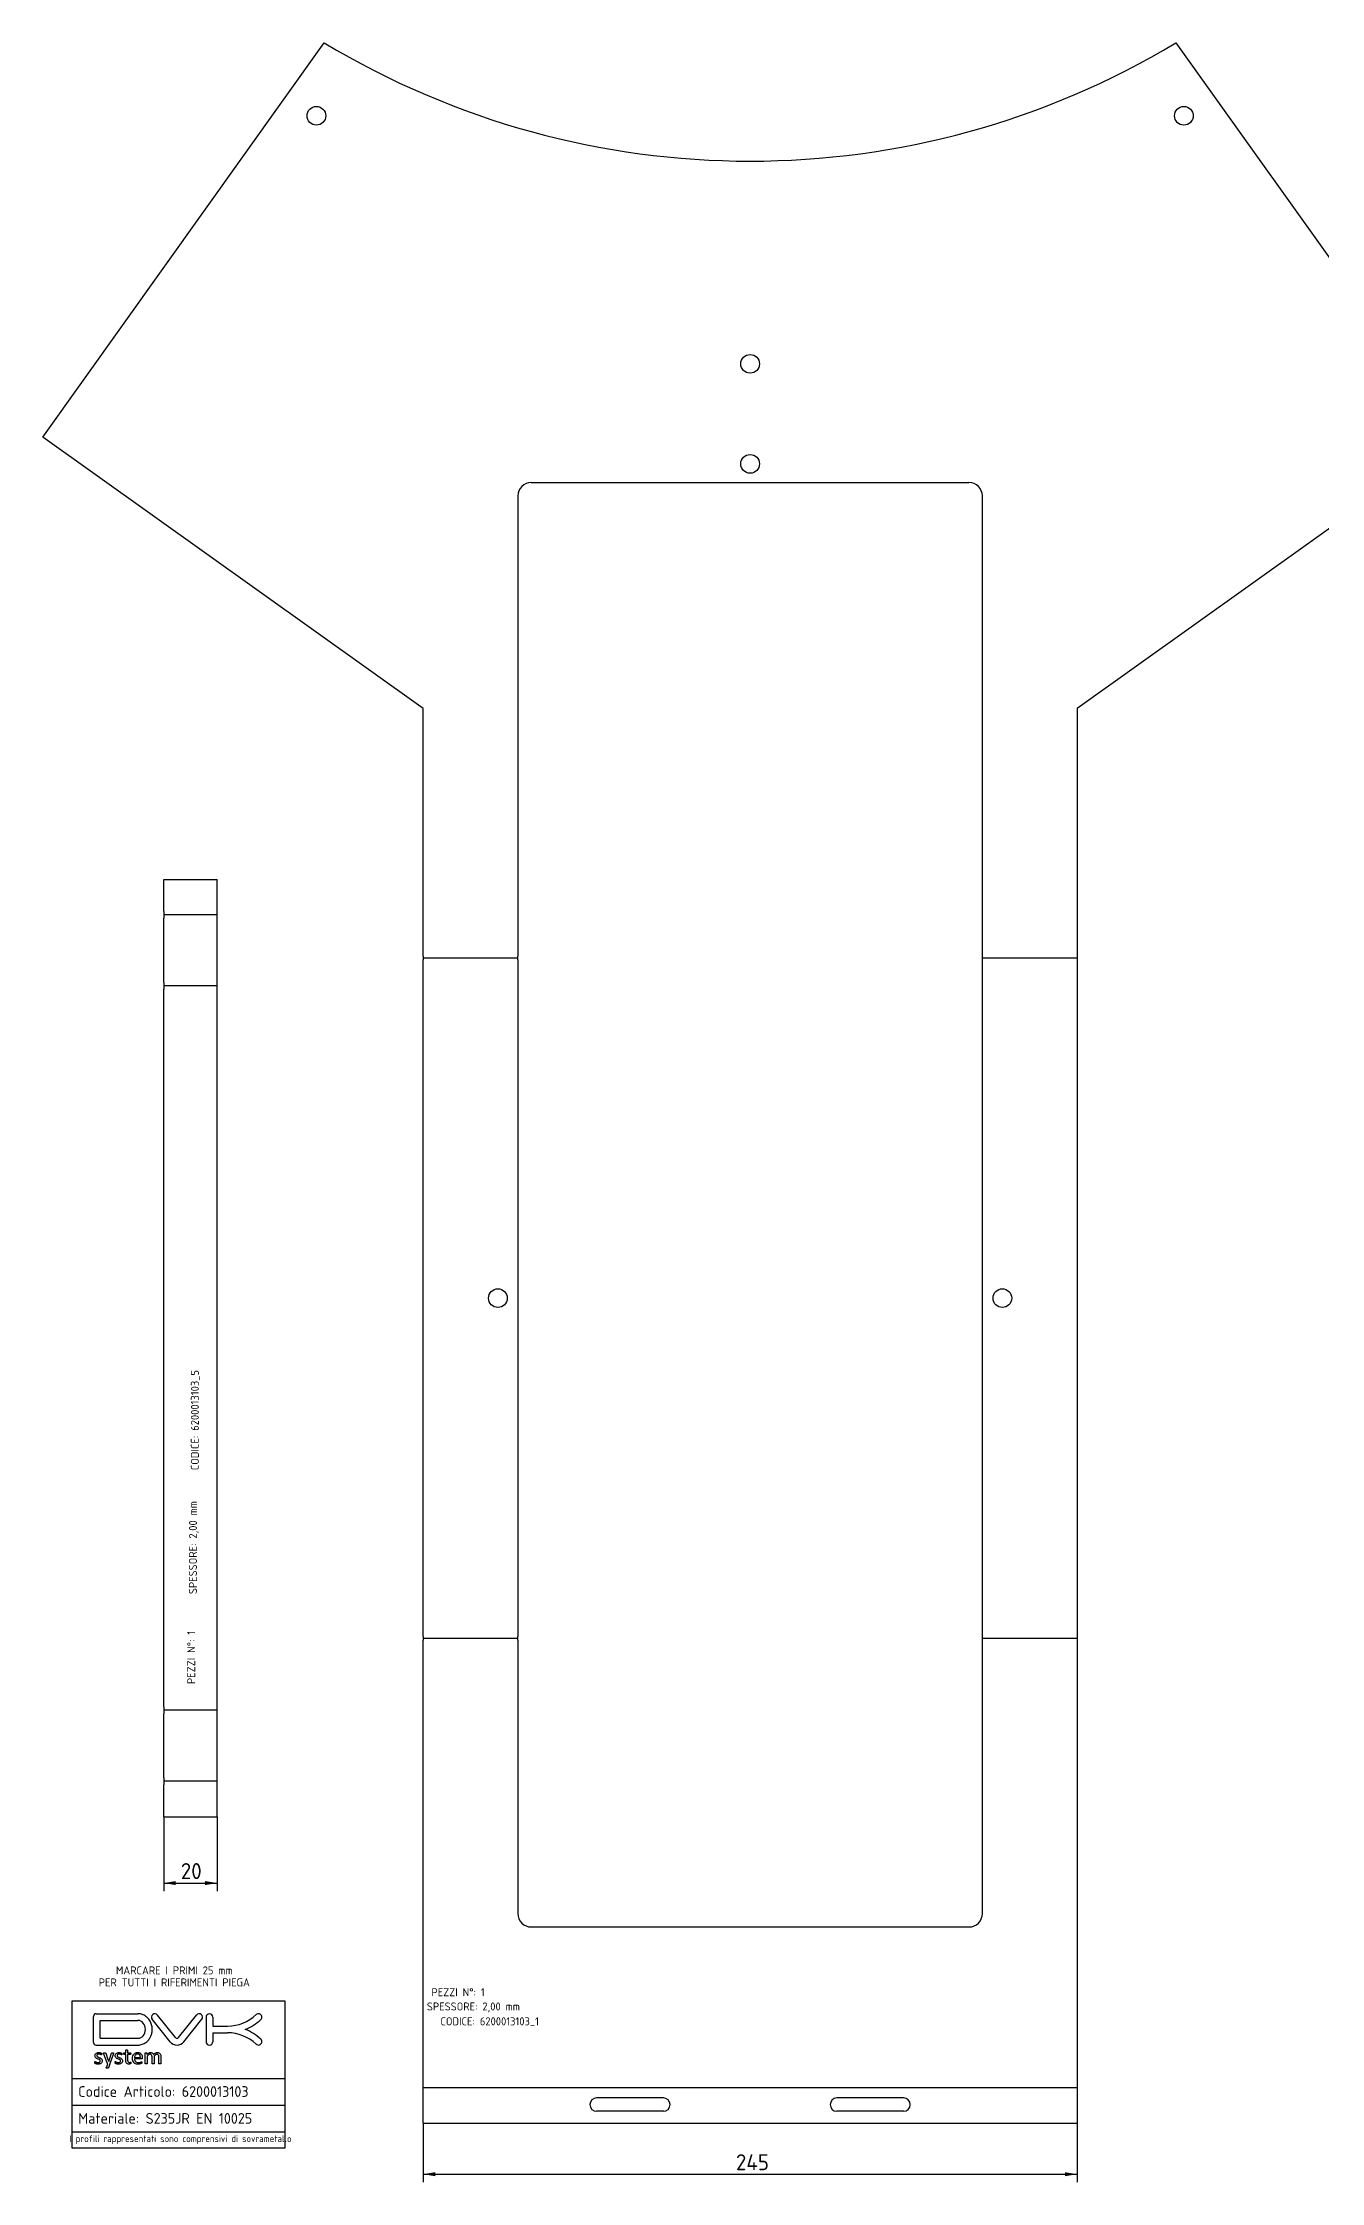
# Model space of a CAD drawing. Header units: millimetres. Extents: x 30 to 1009, y 23 to 825.
# Drawn here: x 30 to 509, y 23 to 825 of the extents above; entities that cross this region are included whole.
import ezdxf
from ezdxf.entities.mleader import LeaderData, LeaderLine
from ezdxf.enums import TextEntityAlignment as Align
from ezdxf.lldxf.tags import DXFTag
from ezdxf.math import Vec2, Vec3

# ---------------------------------------------------------------- set-up
doc = ezdxf.new("R2010")
doc.units = ezdxf.units.MM
for name, color, linetype in [('6200013103_1', 7, 'Continuous'), ('6200013103_5', 7, 'Continuous'), ('Default', 7, 'Continuous')]:
    doc.layers.add(name, color=color, linetype=linetype)
doc.styles.add('SEACAD_Solid_Edge_ISO', font='seiso.ttf')
tags = doc.linetypes.add('CENTER2', pattern=[28.575, 19.05, -3.175, 3.175, -3.175]).pattern_tags.tags
tags[10:11] = [DXFTag(74, 4), DXFTag(75, 0), DXFTag(340, '0'), DXFTag(46, 0.0), DXFTag(50, 0.0), DXFTag(44, 0.0), DXFTag(45, 0.0)]
tags[8:9] = [DXFTag(74, 4), DXFTag(75, 0), DXFTag(340, '0'), DXFTag(46, 0.0), DXFTag(50, 0.0), DXFTag(44, 0.0), DXFTag(45, 0.0)]
tags[6:7] = [DXFTag(74, 4), DXFTag(75, 0), DXFTag(340, '0'), DXFTag(46, 0.0), DXFTag(50, 0.0), DXFTag(44, 0.0), DXFTag(45, 0.0)]
tags[4:5] = [DXFTag(74, 4), DXFTag(75, 0), DXFTag(340, '0'), DXFTag(46, 0.0), DXFTag(50, 0.0), DXFTag(44, 0.0), DXFTag(45, 0.0)]
doc.dimstyles.new('DVK_System', dxfattribs={"dimtxt": 6, "dimasz": 4.5, "dimexe": 3, "dimexo": 0, "dimgap": 1.5, "dimtad": 1, "dimtxsty": 'SEACAD_Solid_Edge_ISO', "dimblk1": '_SE_FILLED', "dimblk2": '_SE_FILLED', "dimsah": 1, "dimcen": 3, "dimazin": 0, "dimtfac": 0.5, "dimtdec": 3, "dimtmove": 0, "dimatfit": 3, "dimfxl": 1, "dimarcsym": 0})

# ---------------------------------------------------------------- blocks, each defined once
blk = doc.blocks.new('_DOT')
at = {"color": 0}
blk.add_line((0, 0), (-1, 0), dxfattribs=at)
at = {"color": 0, "const_width": 0.333}
blk.add_lwpolyline([(-0.1665, 0, 1), (0.1665, 0, 1)], format="xyb", close=True, dxfattribs=at)
blk = doc.blocks.new('_SE_FILLED')
at = {"color": 0}
blk.add_line((0, 0), (-1, 0), dxfattribs=at)
blk.add_solid([(0, 0), (-1, -0.1665), (-1, 0.1665), (0, 0)], dxfattribs=at)
blk = doc.blocks.new('DVK_logo_sviluppi')
at = {"layer": 'Default', "color": 7, "linetype": 'Continuous'}
for p, q in [((1.01, 0), (16.63, 0)), ((0, -10.74), (0, -1.01)), ((2.52, -2.52), (16.63, -2.52)), ((2.52, -9.22), (2.52, -2.52)), ((28.73, -10.51), (21.99, -2.04)), ((30.7, -8.94), (23.96, -0.48)), ((31.88, -8.94), (38.62, -0.48)), ((33.85, -10.51), (40.59, -2.04)), ((42.16, -1.26), (42.16, -10.48)), ((44.68, -1.26), (44.68, -4.61)), ((44.68, -4.61), (50.22, -4.61)), ((44.68, -7.13), (50.22, -7.13)), ((44.68, -7.13), (44.68, -10.48)), ((1.01, -11.74), (16.53, -11.74)), ((2.52, -9.22), (16.63, -9.22)), ((7.51, -14.88), (6.09, -18.81)), ((5.69, -17.96), (5.7, -17.96)), ((15.39, -16.35), (17.56, -16.35))]:
    blk.add_line(p, q, dxfattribs=at)
for centre, radius, start, end in [((1.01, -1.01), 1.01, 90, 180), ((22.97, -1.26), 1.26, 38.52956, 218.52956), ((39.61, -1.26), 1.26, 321.47044, 141.47044), ((43.42, -1.26), 1.26, 0, 180), ((61.82, -1.26), 1.26, 313.38791, 133.38791), ((50.22, 11), 15.61, 270, 313.38791), ((50.22, -22.75), 15.61, 46.61209, 90), ((50.22, 11), 18.13, 291.48382, 313.38791), ((50.22, -22.75), 18.13, 46.61209, 68.51618), ((1.01, -10.74), 1.01, 180, 270), ((31.29, -8.47), 3.28, 218.52956, 321.47044), ((31.29, -8.47), 0.756, 218.52956, 321.47044), ((43.42, -10.48), 1.26, 180, 0), ((61.82, -10.48), 1.26, 226.61209, 46.61209)]:
    blk.add_arc(centre, radius, start, end, dxfattribs=at)
blk.add_ellipse((16.63, -5.87), major_axis=(0, 3.35), ratio=0.845363, start_param=3.141593, end_param=6.283185, dxfattribs=at)
for points, knots in [([(16.53, -11.74), (16.56, -11.74), (16.6, -11.74), (17.19, -11.74), (17.75, -11.65), (18.78, -11.29), (19.24, -11.03), (20.05, -10.43), (20.39, -10.08), (20.95, -9.38), (21.18, -9.01), (21.53, -8.29), (21.68, -7.9), (21.9, -7.03), (21.97, -6.57), (22, -5.6), (21.96, -5.09), (21.75, -4.07), (21.58, -3.57), (21.12, -2.61), (20.82, -2.16), (20.12, -1.37), (19.72, -1.04), (18.86, -0.5), (18.4, -0.3), (17.95, -0.18), (17.5, -0.05), (17.05, 0), (16.63, 0)], [0, 0, 0, 0, 0.004017, 0.004017, 0.070416, 0.070416, 0.136815, 0.136815, 0.203214, 0.203214, 0.269614, 0.269614, 0.336013, 0.336013, 0.402412, 0.402412, 0.468812, 0.468812, 0.535211, 0.535211, 0.60161, 0.60161, 0.66801, 0.66801, 0.734409, 0.734409, 0.734409, 1, 1, 1, 1]), ([(0.46, -18.11), (0.47, -18.07), (0.48, -18.04), (0.49, -18), (0.51, -17.98), (0.52, -17.97), (0.53, -17.96), (0.55, -17.95), (0.61, -17.95), (0.66, -17.97), (0.72, -18.01), (0.79, -18.05), (0.86, -18.1), (0.95, -18.14), (1.05, -18.19), (1.15, -18.24), (1.28, -18.27), (1.41, -18.31), (1.55, -18.33), (1.72, -18.33), (1.84, -18.33), (1.95, -18.32), (2.05, -18.29), (2.15, -18.26), (2.24, -18.23), (2.38, -18.12), (2.44, -18.06), (2.48, -17.98), (2.53, -17.9), (2.54, -17.8), (2.54, -17.58), (2.51, -17.48), (2.45, -17.41), (2.4, -17.33), (2.32, -17.27), (2.23, -17.21), (2.13, -17.15), (2.03, -17.09), (1.91, -17.05), (1.79, -17.01), (1.67, -16.96), (1.54, -16.91), (1.42, -16.85), (1.29, -16.8), (1.18, -16.74), (1.06, -16.67), (0.95, -16.6), (0.76, -16.42), (0.69, -16.3), (0.63, -16.18), (0.57, -16.05), (0.54, -15.9), (0.54, -15.57), (0.57, -15.42), (0.69, -15.14), (0.78, -15.01), (1.02, -14.79), (1.18, -14.71), (1.54, -14.58), (1.75, -14.55), (1.99, -14.55), (2.1, -14.54), (2.2, -14.56), (2.31, -14.58), (2.41, -14.59), (2.51, -14.61), (2.59, -14.64), (2.68, -14.67), (2.75, -14.69), (2.81, -14.72), (2.88, -14.75), (2.92, -14.78), (2.95, -14.8), (2.98, -14.83), (3, -14.85), (3.02, -14.86)], [0, 0, 0, 0, 0.008955, 0.008955, 0.017909, 0.017909, 0.017909, 0.027258, 0.027258, 0.042216, 0.042216, 0.042216, 0.072256, 0.072256, 0.072256, 0.112646, 0.112646, 0.112646, 0.162354, 0.162354, 0.162354, 0.200601, 0.200601, 0.200601, 0.231845, 0.231845, 0.263088, 0.263088, 0.263088, 0.296938, 0.296938, 0.330788, 0.330788, 0.330788, 0.365388, 0.365388, 0.365388, 0.405472, 0.405472, 0.405472, 0.449976, 0.449976, 0.449976, 0.49546, 0.49546, 0.49546, 0.540641, 0.540641, 0.585823, 0.585823, 0.585823, 0.650092, 0.650092, 0.706523, 0.706523, 0.762954, 0.762954, 0.819386, 0.819386, 0.875817, 0.875817, 0.875817, 0.911999, 0.911999, 0.911999, 0.945398, 0.945398, 0.945398, 0.971879, 0.971879, 0.971879, 0.990009, 0.990009, 0.990009, 1, 1, 1, 1]), ([(2.99, -15.4), (2.97, -15.41), (2.96, -15.41), (2.91, -15.41), (2.88, -15.4), (2.83, -15.36), (2.78, -15.33), (2.71, -15.3), (2.63, -15.26), (2.55, -15.22), (2.46, -15.19), (2.35, -15.15), (2.24, -15.12), (2.12, -15.11), (1.86, -15.11), (1.75, -15.12), (1.56, -15.18), (1.48, -15.22), (1.36, -15.32), (1.32, -15.39), (1.29, -15.46), (1.25, -15.53), (1.24, -15.6), (1.24, -15.8), (1.27, -15.9), (1.33, -15.97), (1.39, -16.05), (1.46, -16.12), (1.56, -16.18), (1.65, -16.24), (1.76, -16.29), (2, -16.39), (2.12, -16.43), (2.25, -16.48), (2.37, -16.54), (2.5, -16.59), (2.62, -16.65), (2.73, -16.72), (2.84, -16.79), (2.94, -16.88), (3.03, -16.96), (3.11, -17.07), (3.17, -17.19), (3.22, -17.32), (3.25, -17.46), (3.25, -17.63)], [0, 0, 0, 0, 0.012681, 0.012681, 0.034873, 0.034873, 0.034873, 0.078112, 0.078112, 0.078112, 0.135849, 0.135849, 0.135849, 0.198384, 0.198384, 0.255058, 0.255058, 0.311731, 0.311731, 0.368404, 0.368404, 0.368404, 0.412098, 0.412098, 0.47419, 0.47419, 0.47419, 0.534027, 0.534027, 0.534027, 0.607402, 0.607402, 0.680776, 0.680776, 0.680776, 0.759441, 0.759441, 0.759441, 0.835627, 0.835627, 0.835627, 0.911969, 0.911969, 0.911969, 1, 1, 1, 1]), ([(3.02, -14.86), (3.02, -14.88), (3.03, -14.9), (3.04, -14.94), (3.05, -14.97), (3.05, -15.04), (3.05, -15.08), (3.05, -15.17), (3.05, -15.22), (3.05, -15.25), (3.04, -15.29), (3.04, -15.32), (3.03, -15.34), (3.02, -15.37), (3.01, -15.39), (2.99, -15.4)], [0, 0, 0, 0, 0.169926, 0.169926, 0.339851, 0.339851, 0.509777, 0.509777, 0.713688, 0.713688, 0.713688, 0.881187, 0.881187, 0.881187, 1, 1, 1, 1]), ([(5.21, -18.67), (4.74, -17.41), (4.27, -16.15), (3.8, -14.89), (3.78, -14.83), (3.77, -14.78), (3.77, -14.71), (3.78, -14.68), (3.82, -14.64), (3.86, -14.63), (3.92, -14.62), (3.97, -14.61), (4.04, -14.61), (4.21, -14.61), (4.28, -14.61), (4.38, -14.62), (4.42, -14.63), (4.45, -14.64), (4.48, -14.65), (4.5, -14.67), (4.53, -14.71), (4.54, -14.74), (4.56, -14.78), (4.91, -15.85), (5.31, -16.9), (5.69, -17.96)], [0, 0, 0, 0, 0.475328, 0.475328, 0.475328, 0.492216, 0.492216, 0.505351, 0.505351, 0.518486, 0.518486, 0.518486, 0.540364, 0.540364, 0.561201, 0.561201, 0.582037, 0.582037, 0.582037, 0.592653, 0.592653, 0.603269, 0.603269, 0.603269, 1, 1, 1, 1]), ([(5.7, -17.96), (6.06, -16.89), (6.43, -15.83), (6.79, -14.76), (6.81, -14.71), (6.83, -14.67), (6.88, -14.64), (6.92, -14.63), (6.97, -14.62), (7.02, -14.61), (7.09, -14.61), (7.26, -14.61), (7.33, -14.61), (7.38, -14.62), (7.44, -14.62), (7.48, -14.64), (7.5, -14.66), (7.52, -14.68), (7.54, -14.71), (7.54, -14.78), (7.53, -14.82), (7.51, -14.88)], [0, 0, 0, 0, 0.769115, 0.769115, 0.769115, 0.796716, 0.796716, 0.824317, 0.824317, 0.824317, 0.875252, 0.875252, 0.919242, 0.919242, 0.919242, 0.947925, 0.947925, 0.947925, 0.970708, 0.970708, 1, 1, 1, 1]), ([(8.12, -17.97), (8.13, -17.96), (8.15, -17.95), (8.21, -17.95), (8.25, -17.97), (8.32, -18.01), (8.38, -18.05), (8.46, -18.1), (8.55, -18.14), (8.65, -18.19), (8.75, -18.24), (8.88, -18.27), (9.01, -18.31), (9.15, -18.33), (9.31, -18.33), (9.44, -18.33), (9.55, -18.32), (9.65, -18.29), (9.75, -18.26), (9.84, -18.23), (9.98, -18.12), (10.04, -18.06), (10.08, -17.98), (10.12, -17.9), (10.14, -17.8), (10.14, -17.58), (10.11, -17.48), (10.05, -17.41), (10, -17.33), (9.92, -17.27), (9.82, -17.21), (9.73, -17.15), (9.62, -17.09), (9.51, -17.05), (9.39, -17.01), (9.27, -16.96), (9.14, -16.91), (9.02, -16.85), (8.89, -16.8), (8.77, -16.74), (8.66, -16.68), (8.55, -16.6), (8.36, -16.42), (8.28, -16.3), (8.23, -16.18), (8.17, -16.05), (8.14, -15.9), (8.14, -15.57), (8.17, -15.42), (8.29, -15.14), (8.47, -14.88), (8.77, -14.71), (8.96, -14.64), (9.14, -14.58), (9.35, -14.55), (9.59, -14.55), (9.7, -14.54), (9.8, -14.56), (9.91, -14.58), (10.01, -14.59), (10.11, -14.61), (10.28, -14.67), (10.35, -14.69), (10.47, -14.75), (10.52, -14.78), (10.55, -14.8), (10.58, -14.83), (10.6, -14.85), (10.61, -14.86)], [0, 0, 0, 0, 0.009682, 0.009682, 0.025174, 0.025174, 0.025174, 0.055754, 0.055754, 0.055754, 0.096871, 0.096871, 0.096871, 0.147472, 0.147472, 0.147472, 0.186407, 0.186407, 0.186407, 0.218075, 0.218075, 0.249743, 0.249743, 0.249743, 0.284224, 0.284224, 0.318706, 0.318706, 0.318706, 0.353928, 0.353928, 0.353928, 0.394721, 0.394721, 0.394721, 0.440023, 0.440023, 0.440023, 0.486769, 0.486769, 0.486769, 0.532569, 0.532569, 0.578369, 0.578369, 0.578369, 0.63926, 0.63926, 0.692724, 0.692724, 0.746189, 0.799654, 0.799654, 0.799654, 0.873585, 0.873585, 0.873585, 0.910417, 0.910417, 0.910417, 0.936888, 0.936888, 0.963359, 0.963359, 0.98983, 0.98983, 0.98983, 1, 1, 1, 1]), ([(10.43, -15.36), (10.37, -15.33), (10.31, -15.3), (10.23, -15.26), (10.15, -15.22), (10.06, -15.19), (9.95, -15.15), (9.84, -15.12), (9.72, -15.11), (9.46, -15.11), (9.35, -15.12), (9.16, -15.18), (9.08, -15.22), (8.96, -15.32), (8.91, -15.39), (8.88, -15.46), (8.85, -15.53), (8.84, -15.6), (8.84, -15.8), (8.87, -15.9), (8.92, -15.97), (8.98, -16.05), (9.06, -16.12), (9.16, -16.18), (9.25, -16.24), (9.36, -16.29), (9.6, -16.39), (9.72, -16.43), (9.85, -16.48), (9.97, -16.53), (10.09, -16.59), (10.22, -16.65), (10.33, -16.72), (10.44, -16.79), (10.54, -16.88), (10.63, -16.96), (10.71, -17.07), (10.76, -17.19), (10.82, -17.32), (10.85, -17.46), (10.85, -17.63)], [0, 0, 0, 0, 0.044764, 0.044764, 0.044764, 0.104569, 0.104569, 0.104569, 0.169344, 0.169344, 0.228047, 0.228047, 0.28675, 0.28675, 0.345453, 0.345453, 0.345453, 0.390553, 0.390553, 0.454643, 0.454643, 0.454643, 0.517332, 0.517332, 0.517332, 0.593334, 0.593334, 0.669336, 0.669336, 0.669336, 0.750826, 0.750826, 0.750826, 0.82974, 0.82974, 0.82974, 0.908816, 0.908816, 0.908816, 1, 1, 1, 1]), ([(10.61, -14.86), (10.62, -14.88), (10.63, -14.9), (10.64, -14.94), (10.64, -14.97), (10.65, -15.04), (10.65, -15.08), (10.65, -15.17), (10.65, -15.22), (10.65, -15.25), (10.64, -15.29), (10.64, -15.32), (10.63, -15.34), (10.62, -15.37), (10.6, -15.39), (10.59, -15.4), (10.57, -15.41), (10.56, -15.41), (10.51, -15.41), (10.47, -15.4), (10.43, -15.36)], [0, 0, 0, 0, 0.128413, 0.128413, 0.256826, 0.256826, 0.385239, 0.385239, 0.539335, 0.539335, 0.539335, 0.665914, 0.665914, 0.665914, 0.754935, 0.754935, 0.754935, 0.866328, 0.866328, 1, 1, 1, 1]), ([(12.06, -15.24), (11.88, -15.24), (11.69, -15.24), (11.51, -15.24), (11.46, -15.24), (11.43, -15.22), (11.4, -15.17), (11.38, -15.13), (11.36, -15.05), (11.36, -14.89), (11.37, -14.84), (11.38, -14.8)], [0, 0, 0, 0, 0.517479, 0.517479, 0.517479, 0.646522, 0.646522, 0.646522, 0.879073, 0.879073, 1, 1, 1, 1]), ([(11.4, -14.71), (11.42, -14.68), (11.43, -14.67), (11.45, -14.65), (11.47, -14.64), (11.49, -14.64), (11.52, -14.64), (11.7, -14.64), (11.88, -14.64), (12.06, -14.64)], [0, 0, 0, 0, 0.108206, 0.108206, 0.108206, 0.204838, 0.204838, 0.204838, 1, 1, 1, 1]), ([(12.06, -14.64), (12.06, -14.33), (12.06, -14.02), (12.06, -13.7), (12.06, -13.68), (12.07, -13.67), (12.09, -13.63), (12.11, -13.61), (12.13, -13.6), (12.16, -13.59), (12.2, -13.58), (12.25, -13.57), (12.3, -13.56), (12.35, -13.56), (12.5, -13.56), (12.56, -13.57), (12.6, -13.57), (12.65, -13.58), (12.69, -13.59), (12.74, -13.61), (12.76, -13.63), (12.77, -13.65)], [0, 0, 0, 0, 0.540161, 0.540161, 0.540161, 0.578604, 0.578604, 0.617047, 0.617047, 0.617047, 0.686379, 0.686379, 0.686379, 0.78335, 0.78335, 0.892442, 0.892442, 0.892442, 0.946221, 0.946221, 1, 1, 1, 1]), ([(13.95, -18.42), (13.95, -18.5), (13.95, -18.57), (13.93, -18.62), (13.92, -18.67), (13.9, -18.71), (13.86, -18.75), (13.82, -18.78), (13.78, -18.8), (13.73, -18.82), (13.68, -18.83), (13.62, -18.84), (13.55, -18.86), (13.49, -18.87), (13.36, -18.89), (13.29, -18.89), (13.02, -18.89), (12.84, -18.87), (12.69, -18.81), (12.55, -18.76), (12.42, -18.68), (12.24, -18.45), (12.17, -18.32), (12.08, -17.98), (12.06, -17.78), (12.06, -17.55), (12.06, -16.78), (12.06, -16.01), (12.06, -15.24)], [0, 0, 0, 0, 0.038505, 0.038505, 0.038505, 0.059487, 0.059487, 0.084666, 0.084666, 0.084666, 0.115512, 0.115512, 0.115512, 0.150439, 0.150439, 0.185367, 0.185367, 0.290149, 0.290149, 0.290149, 0.383743, 0.383743, 0.477338, 0.477338, 0.570933, 0.570933, 0.570933, 1, 1, 1, 1]), ([(12.77, -13.65), (12.78, -13.67), (12.79, -13.68), (12.79, -13.7), (12.79, -14.02), (12.79, -14.33), (12.79, -14.64)], [0, 0, 0, 0, 0.061129, 0.061129, 0.061129, 1, 1, 1, 1]), ([(12.79, -14.64), (13.13, -14.64), (13.47, -14.64), (13.81, -14.64), (13.83, -14.64), (13.85, -14.64), (13.87, -14.65)], [0, 0, 0, 0, 0.938861, 0.938861, 0.938861, 1, 1, 1, 1]), ([(13.94, -14.8), (13.95, -14.84), (13.95, -14.89), (13.95, -15.05), (13.94, -15.13), (13.91, -15.17), (13.89, -15.22), (13.85, -15.24), (13.81, -15.24), (13.47, -15.24), (13.13, -15.24), (12.79, -15.24)], [0, 0, 0, 0, 0.083959, 0.083959, 0.245417, 0.245417, 0.245417, 0.334982, 0.334982, 0.334982, 1, 1, 1, 1]), ([(12.79, -15.24), (12.79, -15.98), (12.79, -16.71), (12.79, -17.45), (12.79, -17.72), (12.83, -17.93), (12.99, -18.2), (13.14, -18.27), (13.41, -18.27), (13.47, -18.27), (13.52, -18.25), (13.58, -18.24), (13.63, -18.23), (13.66, -18.21)], [0, 0, 0, 0, 0.599615, 0.599615, 0.599615, 0.753915, 0.753915, 0.908214, 0.908214, 0.959647, 0.959647, 0.959647, 1, 1, 1, 1]), ([(18.04, -18.58), (18.02, -18.6), (17.98, -18.62), (17.81, -18.7), (17.72, -18.73), (17.59, -18.77), (17.46, -18.8), (17.32, -18.84), (17.15, -18.87), (16.98, -18.9), (16.81, -18.9), (16.29, -18.9), (16.01, -18.86), (15.76, -18.77), (15.51, -18.68), (15.31, -18.54), (15.14, -18.36), (14.98, -18.19), (14.85, -17.96), (14.68, -17.42), (14.63, -17.11), (14.63, -16.41), (14.68, -16.1), (14.77, -15.83), (14.86, -15.56), (14.98, -15.33), (15.15, -15.14), (15.31, -14.95), (15.51, -14.8), (15.75, -14.7), (15.98, -14.6), (16.25, -14.55), (16.54, -14.55), (16.85, -14.54), (17.11, -14.6), (17.33, -14.7), (17.55, -14.8), (17.73, -14.94), (18.02, -15.27), (18.12, -15.47), (18.25, -15.93), (18.28, -16.17), (18.28, -16.43), (18.28, -16.47), (18.28, -16.52), (18.28, -16.56)], [0, 0, 0, 0, 0.022029, 0.022029, 0.044058, 0.044058, 0.044058, 0.084275, 0.084275, 0.084275, 0.130505, 0.130505, 0.210357, 0.210357, 0.210357, 0.27733, 0.27733, 0.27733, 0.358602, 0.358602, 0.439873, 0.439873, 0.516307, 0.516307, 0.516307, 0.587539, 0.587539, 0.587539, 0.654678, 0.654678, 0.654678, 0.726861, 0.726861, 0.726861, 0.800339, 0.800339, 0.800339, 0.86292, 0.86292, 0.925501, 0.925501, 0.988082, 0.988082, 0.988082, 1, 1, 1, 1]), ([(17.56, -16.35), (17.56, -15.96), (17.48, -15.66), (17.3, -15.44), (17.12, -15.22), (16.86, -15.11), (16.32, -15.11), (16.17, -15.14), (15.89, -15.28), (15.78, -15.37), (15.69, -15.48), (15.6, -15.6), (15.53, -15.73), (15.42, -16.03), (15.4, -16.18), (15.39, -16.35)], [0, 0, 0, 0, 0.259732, 0.259732, 0.259732, 0.501498, 0.501498, 0.62533, 0.62533, 0.749161, 0.749161, 0.749161, 0.87458, 0.87458, 1, 1, 1, 1]), ([(19.39, -18.77), (19.38, -18.75), (19.37, -18.73), (19.37, -18.71), (19.37, -17.39), (19.37, -16.07), (19.37, -14.74), (19.37, -14.72), (19.38, -14.7), (19.39, -14.67), (19.41, -14.66), (19.44, -14.64), (19.46, -14.63), (19.5, -14.62), (19.58, -14.61), (19.63, -14.61), (19.77, -14.61), (19.88, -14.61), (19.94, -14.63), (19.96, -14.64)], [0, 0, 0, 0, 0.012749, 0.012749, 0.012749, 0.858585, 0.858585, 0.858585, 0.872641, 0.872641, 0.886697, 0.886697, 0.886697, 0.915937, 0.915937, 0.945176, 0.945176, 0.972588, 1, 1, 1, 1]), ([(20.01, -14.69), (20.02, -14.7), (20.03, -14.72), (20.03, -14.74), (20.03, -14.92), (20.03, -15.09), (20.03, -15.27)], [0, 0, 0, 0, 0.101327, 0.101327, 0.101327, 1, 1, 1, 1]), ([(20.03, -15.27), (20.25, -15.02), (20.47, -14.84), (20.89, -14.61), (21.1, -14.55), (21.31, -14.55), (21.48, -14.54), (21.62, -14.57), (21.75, -14.61), (21.89, -14.65), (22, -14.7), (22.1, -14.76), (22.2, -14.83), (22.28, -14.92), (22.35, -15.01), (22.42, -15.11), (22.48, -15.21), (22.53, -15.33)], [0, 0, 0, 0, 0.247284, 0.247284, 0.494568, 0.494568, 0.494568, 0.640409, 0.640409, 0.640409, 0.765357, 0.765357, 0.765357, 0.881502, 0.881502, 0.881502, 1, 1, 1, 1]), ([(20.1, -15.94), (20.1, -16.87), (20.1, -17.79), (20.1, -18.71), (20.1, -18.73), (20.09, -18.75), (20.08, -18.77)], [0, 0, 0, 0, 0.977542, 0.977542, 0.977542, 1, 1, 1, 1]), ([(21.96, -18.77), (21.95, -18.75), (21.95, -18.73), (21.95, -18.71), (21.95, -17.91), (21.95, -17.11), (21.95, -16.3), (21.95, -16.14), (21.93, -15.99), (21.9, -15.85), (21.87, -15.71), (21.77, -15.47), (21.61, -15.32), (21.51, -15.26), (21.41, -15.21), (21.29, -15.18), (20.99, -15.18), (20.82, -15.25), (20.65, -15.38), (20.48, -15.51), (20.3, -15.7), (20.1, -15.94)], [0, 0, 0, 0, 0.011554, 0.011554, 0.011554, 0.460357, 0.460357, 0.460357, 0.54578, 0.54578, 0.54578, 0.613607, 0.681435, 0.681435, 0.681435, 0.75916, 0.75916, 0.851459, 0.851459, 0.851459, 1, 1, 1, 1]), ([(22.53, -15.33), (22.66, -15.19), (22.79, -15.06), (23.03, -14.87), (23.14, -14.79), (23.25, -14.73), (23.36, -14.67), (23.46, -14.62), (23.57, -14.59), (23.67, -14.56), (23.78, -14.55), (23.88, -14.55), (24.14, -14.54), (24.35, -14.59), (24.53, -14.68), (24.7, -14.77), (24.84, -14.89), (25.06, -15.19), (25.13, -15.37), (25.18, -15.57), (25.22, -15.77), (25.25, -15.98), (25.25, -16.2), (25.25, -17.04), (25.25, -17.87), (25.25, -18.71)], [0, 0, 0, 0, 0.072005, 0.072005, 0.14401, 0.14401, 0.14401, 0.197438, 0.197438, 0.197438, 0.245731, 0.245731, 0.245731, 0.347166, 0.347166, 0.347166, 0.433538, 0.433538, 0.519909, 0.519909, 0.519909, 0.617465, 0.617465, 0.617465, 1, 1, 1, 1]), ([(22.67, -15.94), (22.67, -16.87), (22.67, -17.79), (22.67, -18.71), (22.67, -18.73), (22.67, -18.75), (22.64, -18.79), (22.62, -18.8), (22.59, -18.81)], [0, 0, 0, 0, 0.953032, 0.953032, 0.953032, 0.976516, 0.976516, 1, 1, 1, 1]), ([(24.54, -18.77), (24.52, -18.75), (24.52, -18.73), (24.52, -18.71), (24.52, -17.91), (24.52, -17.11), (24.52, -16.3), (24.52, -16.14), (24.5, -15.99), (24.44, -15.71), (24.35, -15.47), (24.19, -15.32), (24.09, -15.26), (23.99, -15.21), (23.87, -15.18), (23.57, -15.18), (23.4, -15.25), (23.23, -15.38), (23.06, -15.5), (22.87, -15.7), (22.67, -15.94)], [0, 0, 0, 0, 0.011847, 0.011847, 0.011847, 0.460353, 0.460353, 0.460353, 0.533871, 0.533871, 0.607389, 0.680907, 0.680907, 0.680907, 0.756469, 0.756469, 0.851531, 0.851531, 0.851531, 1, 1, 1, 1]), ([(3.25, -17.63), (3.25, -17.84), (3.22, -18.02), (3.14, -18.18), (3.06, -18.33), (2.96, -18.47), (2.68, -18.69), (2.52, -18.77), (2.33, -18.82), (2.14, -18.88), (1.93, -18.9), (1.56, -18.9), (1.43, -18.9), (1.17, -18.85), (1.06, -18.82), (0.96, -18.79), (0.85, -18.76), (0.77, -18.72), (0.7, -18.69), (0.63, -18.65), (0.58, -18.62), (0.54, -18.59), (0.51, -18.56), (0.49, -18.52), (0.48, -18.47), (0.46, -18.41), (0.45, -18.34), (0.45, -18.2), (0.45, -18.15), (0.46, -18.11)], [0, 0, 0, 0, 0.139825, 0.139825, 0.139825, 0.274412, 0.274412, 0.408998, 0.408998, 0.408998, 0.568927, 0.568927, 0.663699, 0.663699, 0.758472, 0.758472, 0.758472, 0.828659, 0.828659, 0.828659, 0.874758, 0.874758, 0.874758, 0.910045, 0.910045, 0.910045, 0.965605, 0.965605, 1, 1, 1, 1]), ([(4.77, -20.3), (4.77, -20.27), (4.77, -20.24), (4.79, -20.2), (4.98, -19.74), (5.15, -19.28), (5.34, -18.81)], [0, 0, 0, 0, 0.06952, 0.06952, 0.06952, 1, 1, 1, 1]), ([(6.09, -18.81), (5.92, -19.3), (5.74, -19.79), (5.56, -20.27), (5.55, -20.32), (5.5, -20.36), (5.43, -20.39), (5.36, -20.41), (5.25, -20.42), (5.03, -20.42), (4.96, -20.42), (4.87, -20.4), (4.83, -20.39), (4.78, -20.35), (4.77, -20.33), (4.77, -20.3)], [0, 0, 0, 0, 0.633981, 0.633981, 0.633981, 0.707124, 0.707124, 0.707124, 0.824274, 0.824274, 0.88285, 0.88285, 0.941425, 0.941425, 1, 1, 1, 1]), ([(5.34, -18.81), (5.31, -18.81), (5.29, -18.78), (5.26, -18.76), (5.24, -18.74), (5.22, -18.7), (5.21, -18.67)], [0, 0, 0, 0, 0.493406, 0.493406, 0.493406, 1, 1, 1, 1]), ([(10.85, -17.63), (10.85, -17.84), (10.82, -18.02), (10.74, -18.18), (10.66, -18.33), (10.56, -18.47), (10.28, -18.69), (10.12, -18.77), (9.74, -18.88), (9.53, -18.9), (9.16, -18.9), (9.02, -18.9), (8.9, -18.87), (8.77, -18.85), (8.65, -18.82), (8.55, -18.79), (8.45, -18.76), (8.37, -18.72), (8.3, -18.69), (8.23, -18.65), (8.17, -18.62), (8.14, -18.59), (8.11, -18.56), (8.09, -18.52), (8.07, -18.47), (8.06, -18.41), (8.05, -18.34), (8.05, -18.2), (8.05, -18.15), (8.06, -18.11)], [0, 0, 0, 0, 0.139834, 0.139834, 0.139834, 0.287365, 0.287365, 0.434896, 0.434896, 0.582427, 0.582427, 0.669853, 0.669853, 0.669853, 0.758508, 0.758508, 0.758508, 0.828681, 0.828681, 0.828681, 0.874828, 0.874828, 0.874828, 0.910039, 0.910039, 0.910039, 0.965603, 0.965603, 1, 1, 1, 1]), ([(8.06, -18.11), (8.07, -18.07), (8.07, -18.04), (8.09, -18), (8.1, -17.98), (8.12, -17.97)], [0, 0, 0, 0, 0.5, 0.5, 1, 1, 1, 1]), ([(13.77, -18.17), (13.8, -18.15), (13.83, -18.15), (13.87, -18.15), (13.88, -18.15), (13.89, -18.16)], [0, 0, 0, 0, 0.555556, 0.555556, 1, 1, 1, 1]), ([(18.28, -16.56), (18.28, -16.68), (18.26, -16.76), (18.2, -16.81), (18.14, -16.85), (18.07, -16.88), (18, -16.88), (17.13, -16.88), (16.26, -16.88), (15.39, -16.88)], [0, 0, 0, 0, 0.086813, 0.086813, 0.086813, 0.156305, 0.156305, 0.156305, 1, 1, 1, 1]), ([(15.39, -16.88), (15.39, -17.1), (15.42, -17.3), (15.5, -17.65), (15.57, -17.8), (15.68, -17.93), (15.78, -18.05), (15.92, -18.15), (16.08, -18.21), (16.25, -18.28), (16.45, -18.32), (16.87, -18.32), (17.05, -18.3), (17.19, -18.27), (17.34, -18.24), (17.47, -18.21), (17.68, -18.13), (17.77, -18.09), (17.84, -18.06), (17.91, -18.03), (17.96, -18.01), (18.02, -18.01), (18.04, -18.02), (18.05, -18.03), (18.07, -18.04), (18.08, -18.06), (18.1, -18.1), (18.11, -18.13), (18.11, -18.16), (18.11, -18.2), (18.11, -18.24), (18.11, -18.33), (18.11, -18.37), (18.11, -18.39)], [0, 0, 0, 0, 0.137581, 0.137581, 0.275162, 0.275162, 0.275162, 0.399661, 0.399661, 0.399661, 0.555339, 0.555339, 0.679881, 0.679881, 0.679881, 0.764764, 0.764764, 0.849647, 0.849647, 0.849647, 0.883601, 0.883601, 0.904822, 0.904822, 0.904822, 0.92356, 0.92356, 0.942298, 0.942298, 0.942298, 0.975271, 0.975271, 1, 1, 1, 1]), ([(18.11, -18.39), (18.11, -18.42), (18.11, -18.45), (18.1, -18.49), (18.09, -18.51), (18.08, -18.53)], [0, 0, 0, 0, 0.5, 0.5, 1, 1, 1, 1]), ([(20.02, -18.81), (20, -18.82), (19.96, -18.83), (19.92, -18.84), (19.86, -18.84), (19.8, -18.84), (19.66, -18.84), (19.6, -18.84), (19.56, -18.84), (19.51, -18.83), (19.47, -18.82), (19.44, -18.81), (19.42, -18.8), (19.4, -18.78), (19.39, -18.77)], [0, 0, 0, 0, 0.168476, 0.168476, 0.168476, 0.451004, 0.451004, 0.716912, 0.716912, 0.716912, 0.891171, 0.891171, 0.891171, 1, 1, 1, 1]), ([(22.59, -18.81), (22.57, -18.82), (22.53, -18.83), (22.48, -18.84), (22.43, -18.84), (22.37, -18.84), (22.24, -18.84), (22.18, -18.84), (22.13, -18.84), (22.08, -18.83), (22.04, -18.82), (22.02, -18.81)], [0, 0, 0, 0, 0.197617, 0.197617, 0.197617, 0.496617, 0.496617, 0.795617, 0.795617, 0.795617, 1, 1, 1, 1]), ([(25.17, -18.81), (25.14, -18.82), (25.11, -18.83), (25.06, -18.84), (25.01, -18.84), (24.95, -18.84), (24.81, -18.84), (24.75, -18.84), (24.7, -18.84), (24.66, -18.83), (24.62, -18.82), (24.59, -18.81), (24.57, -18.8), (24.55, -18.79), (24.54, -18.77)], [0, 0, 0, 0, 0.170234, 0.170234, 0.170234, 0.435728, 0.435728, 0.717814, 0.717814, 0.717814, 0.89388, 0.89388, 0.89388, 1, 1, 1, 1]), ([(25.25, -18.71), (25.25, -18.73), (25.24, -18.75), (25.22, -18.79), (25.2, -18.8), (25.17, -18.81)], [0, 0, 0, 0, 0.5, 0.5, 1, 1, 1, 1])]:
    blk.add_open_spline(points, degree=3, knots=knots, dxfattribs=at)
for points in [[(11.38, -14.8), (11.38, -14.76), (11.39, -14.73), (11.4, -14.71)], [(13.87, -14.65), (13.89, -14.67), (13.9, -14.68), (13.91, -14.71)], [(13.91, -14.71), (13.93, -14.73), (13.94, -14.76), (13.94, -14.8)], [(19.96, -14.64), (19.98, -14.66), (20, -14.67), (20.01, -14.69)], [(13.66, -18.21), (13.71, -18.2), (13.74, -18.18), (13.77, -18.17)], [(13.89, -18.16), (13.9, -18.17), (13.92, -18.18), (13.93, -18.2)], [(13.93, -18.2), (13.93, -18.22), (13.94, -18.25), (13.94, -18.29)], [(13.94, -18.29), (13.95, -18.32), (13.95, -18.36), (13.95, -18.42)], [(18.08, -18.53), (18.07, -18.55), (18.05, -18.57), (18.04, -18.58)], [(20.08, -18.77), (20.07, -18.79), (20.05, -18.8), (20.02, -18.81)], [(22.02, -18.81), (21.99, -18.8), (21.97, -18.79), (21.96, -18.77)]]:
    blk.add_open_spline(points, degree=3, dxfattribs=at)
blk = doc.blocks.new('Cartiglio_sviluppo')
at = {"layer": 'Default', "color": 7, "linetype": 'Continuous'}
for p, q in [((80, 55), (0, 55)), ((0, 55), (0, 0)), ((80, 0), (80, 55)), ((0, 26), (80, 26)), ((0, 16), (80, 16)), ((0, 6), (80, 6)), ((0, 0), (80, 0))]:
    blk.add_line(p, q, dxfattribs=at)
at = {"layer": 'Default', "color": 7}
blk.add_blockref('DVK_logo_sviluppi', (8.15, 50.23), dxfattribs=at)
at = {"layer": 'Default', "width": 80}
for s, insert, char_height, attachment_point in [('{\\fSolid Edge ISO|b0||i0||c0|p34;\\C7;\\H4.;\\W1.; Codice Articolo: 6200013103\\P}', (0, 21.06), 4, 4), ('{\\fSolid Edge ISO|b0||i0||c0|p34;\\C7;\\H4.;\\W1.; Materiale: S235JR EN 10025\\P}', (0, 11), 4, 4), ('{\\fSolid Edge ISO|b0||i0||c0|p34;\\C7;\\H2.5;\\W1.; I profili rappresentati sono comprensivi di sovrametallo}', (40, 3), 2.5, 5)]:
    blk.add_mtext(s, dxfattribs=dict(at, insert=insert, char_height=char_height, attachment_point=attachment_point))
blk = doc.blocks.new('SE')
at = {"layer": '6200013103_1', "color": 7, "linetype": 'Continuous'}
for p, q in [((30.04, 676.93), (135.51, 824.79)), ((454.57, 824.79), (560.04, 676.93)), ((172.54, 575.28), (30.04, 676.93)), ((560.04, 676.93), (417.54, 575.28)), ((213.04, 659.93), (377.04, 659.93)), ((208.04, 654.93), (208.04, 482.34)), ((382.04, 482.34), (382.04, 654.93)), ((172.54, 482.34), (172.54, 575.28)), ((417.54, 575.28), (417.54, 482.34)), ((172.54, 482.34), (172.54, 481.04)), ((208.04, 481.04), (208.04, 482.34)), ((382.04, 481.04), (382.04, 482.34)), ((417.54, 482.34), (417.54, 481.04)), ((172.54, 227.31), (172.54, 481.04)), ((208.04, 481.04), (208.04, 227.31)), ((382.04, 227.31), (382.04, 481.04)), ((417.54, 481.04), (417.54, 227.31)), ((172.54, 227.31), (172.54, 226)), ((172.54, 59.42), (172.54, 226)), ((208.04, 226), (208.04, 227.31)), ((208.04, 226), (208.04, 123.42)), ((382.04, 226), (382.04, 227.31)), ((382.04, 123.42), (382.04, 226)), ((417.54, 227.31), (417.54, 226)), ((417.54, 226), (417.54, 59.42)), ((213.04, 118.42), (377.04, 118.42)), ((172.54, 56.81), (172.54, 59.42)), ((172.54, 44.81), (172.54, 56.81)), ((417.54, 59.42), (417.54, 56.81)), ((417.54, 56.81), (417.54, 44.81)), ((262.54, 54.31), (237.54, 54.31)), ((262.54, 49.31), (237.54, 49.31)), ((352.54, 54.31), (327.54, 54.31)), ((352.54, 49.31), (327.54, 49.31)), ((172.54, 44.81), (417.54, 44.81))]:
    blk.add_line(p, q, dxfattribs=at)
at = {"layer": '6200013103_1', "color": 7, "linetype": 'CENTER2'}
for p, q in [((172.54, 481.69), (208.04, 481.69)), ((382.04, 481.69), (417.54, 481.69)), ((172.54, 226.66), (208.04, 226.66)), ((382.04, 226.66), (417.54, 226.66)), ((417.54, 58.12), (172.54, 58.12))]:
    blk.add_line(p, q, dxfattribs=at)
at = {"layer": '6200013103_1', "color": 7, "linetype": 'Continuous'}
for centre in [(132.54, 797.43), (457.54, 797.43), (295.04, 704.43), (295.04, 666.93), (200.54, 354.17), (389.54, 354.17)]:
    blk.add_circle(centre, 3.5, dxfattribs=at)
for centre, radius, start, end in [((295.04, 1089.43), 309, 238.91733, 301.08267), ((213.04, 654.93), 5, 90, 180), ((377.04, 654.93), 5, 0, 90), ((213.04, 123.42), 5, 180, 270), ((377.04, 123.42), 5, 270, 0), ((237.54, 51.81), 2.5, 90, 270), ((262.54, 51.81), 2.5, 270, 90), ((327.54, 51.81), 2.5, 90, 270), ((352.54, 51.81), 2.5, 270, 90)]:
    blk.add_arc(centre, radius, start, end, dxfattribs=at)
blk = doc.blocks.new('SE4')
at = {"layer": '6200013103_5', "color": 7, "linetype": 'Continuous'}
for p, q in [((75.36, 499.17), (75.36, 511.17)), ((75.36, 511.17), (95.36, 511.17)), ((95.36, 499.17), (95.36, 511.17)), ((75.36, 499.17), (75.36, 496.56)), ((95.36, 496.56), (95.36, 499.17)), ((75.36, 472.56), (75.36, 496.56)), ((95.36, 472.56), (95.36, 496.56)), ((75.36, 472.56), (75.36, 469.96)), ((75.36, 200.96), (75.36, 469.96)), ((95.36, 469.96), (95.36, 472.56)), ((95.36, 200.96), (95.36, 469.96)), ((75.36, 200.96), (75.36, 198.35)), ((95.36, 198.35), (95.36, 200.96)), ((75.36, 174.35), (75.36, 198.35)), ((95.36, 174.35), (95.36, 198.35)), ((75.36, 174.35), (75.36, 171.74)), ((75.36, 159.74), (75.36, 171.74)), ((95.36, 171.74), (95.36, 174.35)), ((95.36, 159.74), (95.36, 171.74)), ((75.36, 159.74), (95.36, 159.74))]:
    blk.add_line(p, q, dxfattribs=at)
at = {"layer": '6200013103_5', "color": 7, "linetype": 'CENTER2'}
for p, q in [((95.36, 497.87), (75.36, 497.87)), ((95.36, 471.26), (75.36, 471.26)), ((95.36, 199.65), (75.36, 199.65)), ((95.36, 173.05), (75.36, 173.05))]:
    blk.add_line(p, q, dxfattribs=at)
blk = doc.blocks.new('DMBLK85')
at = {"layer": 'Default', "linetype": 'Continuous'}
for points in [[(79.86, 134.12), (79.86, 135.62), (75.36, 134.87)], [(90.86, 134.12), (95.36, 134.87), (90.86, 135.62)]]:
    blk.add_hatch(color=7, dxfattribs=at).paths.add_polyline_path(points)
at = {"layer": 'Default', "color": 7, "linetype": 'Continuous'}
for p, q in [((75.36, 159.74), (75.36, 131.87)), ((95.36, 159.74), (95.36, 131.87)), ((75.36, 134.87), (95.36, 134.87))]:
    blk.add_line(p, q, dxfattribs=at)
at = {"layer": 'Default', "color": 7, "linetype": 'Continuous', "style": 'SEACAD_Solid_Edge_ISO'}
blk.add_text('20', height=6, dxfattribs=at).set_placement((81.74, 142.37), align=Align.TOP_LEFT)
blk = doc.blocks.new('DMBLK86')
at = {"layer": 'Default', "linetype": 'Continuous'}
for points in [[(177.04, 24.98), (177.04, 26.48), (172.54, 25.73)], [(413.04, 24.98), (417.54, 25.73), (413.04, 26.48)]]:
    blk.add_hatch(color=7, dxfattribs=at).paths.add_polyline_path(points)
at = {"layer": 'Default', "color": 7, "linetype": 'Continuous'}
for p, q in [((172.54, 44.81), (172.54, 22.73)), ((417.54, 44.81), (417.54, 22.73)), ((172.54, 25.73), (417.54, 25.73))]:
    blk.add_line(p, q, dxfattribs=at)
at = {"layer": 'Default', "color": 7, "linetype": 'Continuous', "style": 'SEACAD_Solid_Edge_ISO'}
blk.add_text('245', height=6, dxfattribs=at).set_placement((289.72, 33.23), align=Align.TOP_LEFT)

msp = doc.modelspace()

# ---------------------------------------------------------------- block references
at = {"layer": 'Default'}
for name in ['SE', 'SE4']:
    msp.add_blockref(name, (0, 0), dxfattribs=at)
at = {"layer": 'Default', "color": 7}
msp.add_blockref('Cartiglio_sviluppo', (40.887, 35.663), dxfattribs=at)

# ---------------------------------------------------------------- dimensions: what is measured, and where the dimension line sits
at = {"layer": 'Default', "color": 7, "linetype": 'Continuous'}
for base, p1, p2, picture, middle in [((75.358, 134.868), (75.358, 159.742), (95.358, 159.742), 'DMBLK85', (85.358, 134.868)), ((172.543, 25.733), (172.543, 44.811), (417.543, 44.811), 'DMBLK86', (295.043, 25.733))]:
    dim = msp.add_linear_dim(base=base, p1=p1, p2=p2, angle=0, text='\\A1;<>', dimstyle='DVK_System', dxfattribs=at)
    dim.commit()
    dim.dimension.update_dxf_attribs({"geometry": picture, "text_midpoint": middle, "dimtype": 161})

# ---------------------------------------------------------------- leaders
ml = msp.add_multileader_mtext('Standard', dxfattribs=at)
ml.set_content('{\\pxsm0.9;\\fSolid Edge ISO|b0||i0||c0|p34;\\W1.;CODICE: 6200013103_5\\P}', color=256)
ml.set_leader_properties()
ml.build(insert=Vec2(0, 0))
ml.multileader.update_dxf_attribs({"dogleg_length": 0, "arrow_head_size": 2.25})
ctx = ml.context
ctx.base_point, ctx.char_height, ctx.arrow_head_size, ctx.landing_gap_size = Vec3(87.016, 287.667), 3, 2.25, 1.05
ctx.mtext.insert, ctx.mtext.text_direction = Vec3(85.501, 289.667), Vec3(0, 1)
ml = msp.add_multileader_mtext('Standard', dxfattribs=at)
ml.set_content('{\\pxsm0.9;\\fSolid Edge ISO|b0||i0||c0|p34;\\W1.;SPESSORE: 2,00 mm\\P}', color=256)
ml.set_leader_properties()
ml.build(insert=Vec2(0, 0))
ml.multileader.update_dxf_attribs({"dogleg_length": 0, "arrow_head_size": 2.25})
ctx = ml.context
ctx.base_point, ctx.char_height, ctx.arrow_head_size, ctx.landing_gap_size = Vec3(86.529, 245.294), 3, 2.25, 1.05
ctx.text_align_type = 1
ctx.mtext.insert, ctx.mtext.text_direction, ctx.mtext.alignment = Vec3(84.798, 260.645), Vec3(0, 1), 2
ml = msp.add_multileader_mtext('Standard', dxfattribs=at)
ml.set_content('{\\pxsm0.9;\\fSolid Edge ISO|b0||i0||c0|p34;\\W1.;PEZZI N°: 1\\P}', color=256)
ml.set_leader_properties()
ml.build(insert=Vec2(0, 0))
ml.multileader.update_dxf_attribs({"dogleg_length": 0, "arrow_head_size": 2.25})
ctx = ml.context
ctx.base_point, ctx.char_height, ctx.arrow_head_size, ctx.landing_gap_size = Vec3(85.643, 210.108), 3, 2.25, 1.05
ctx.text_align_type = 1
ctx.mtext.insert, ctx.mtext.text_direction, ctx.mtext.alignment = Vec3(84.14, 219.458), Vec3(0, 1), 2
ml = msp.add_multileader_mtext('Standard', dxfattribs=at)
ml.set_content('{\\pxsm0.9;\\fSolid Edge ISO|b0||i0||c0|p34;\\W1.;MARCARE I PRIMI 25 mm\\PPER TUTTI I RIFERIMENTI PIEGA\\P}', color=256)
ml.set_leader_properties()
ml.set_arrow_properties(name='DOT')
ml.build(insert=Vec2(0, 0))
ml.multileader.update_dxf_attribs({"leader_type": 0, "dogleg_length": 0, "arrow_head_size": 2.25})
ctx = ml.context
ctx.base_point, ctx.char_height, ctx.arrow_head_size, ctx.landing_gap_size = Vec3(55.559, 102.14), 3, 2.25, 1.05
ctx.text_align_type = 1
ctx.mtext.insert, ctx.mtext.alignment = Vec3(79.298, 103.647), 2
ml = msp.add_multileader_mtext('Standard', dxfattribs=at)
ml.set_content('{\\pxsm0.9;\\fSolid Edge ISO|b0||i0||c0|p34;\\W1.;SPESSORE: 2,00 mm\\P}', color=256)
ml.set_leader_properties()
ml.build(insert=Vec2(0, 0))
ml.multileader.update_dxf_attribs({"dogleg_length": 0, "arrow_head_size": 2.25})
ctx = ml.context
ctx.base_point, ctx.char_height, ctx.arrow_head_size, ctx.landing_gap_size = Vec3(176.007, 88.39), 3, 2.25, 1.05
ctx.text_align_type = 1
ctx.mtext.insert, ctx.mtext.alignment = Vec3(191.358, 90.121), 2
ml = msp.add_multileader_mtext('Standard', dxfattribs=at)
ml.set_content('{\\pxsm0.9;\\fSolid Edge ISO|b0||i0||c0|p34;\\W1.;PEZZI N°: 1\\P}', color=256)
ml.set_leader_properties()
ml.build(insert=Vec2(0, 0))
ml.multileader.update_dxf_attribs({"dogleg_length": 0, "arrow_head_size": 2.25})
ctx = ml.context
ctx.base_point, ctx.char_height, ctx.arrow_head_size, ctx.landing_gap_size = Vec3(176.273, 93.953), 3, 2.25, 1.05
ctx.text_align_type = 1
ctx.mtext.insert, ctx.mtext.alignment = Vec3(185.623, 95.456), 2
ml = msp.add_multileader_mtext('Standard', dxfattribs=at)
ml.set_content('{\\pxsm0.9;\\fSolid Edge ISO|b0||i0||c0|p34;\\W1.;CODICE: 6200013103_1\\P}', color=256)
ml.set_leader_properties()
ml.set_arrow_properties(name='_SE_FILLED')
ml.build(insert=Vec2(0, 0))
ml.multileader.update_dxf_attribs({"dogleg_length": 0, "arrow_head_size": 2.25})
ctx = ml.context
ctx.base_point, ctx.char_height, ctx.arrow_head_size, ctx.landing_gap_size = Vec3(177.007, 83.03), 3, 2.25, 1.05
ctx.mtext.insert = Vec3(179.007, 84.545)

doc.saveas('drawing.dxf')
